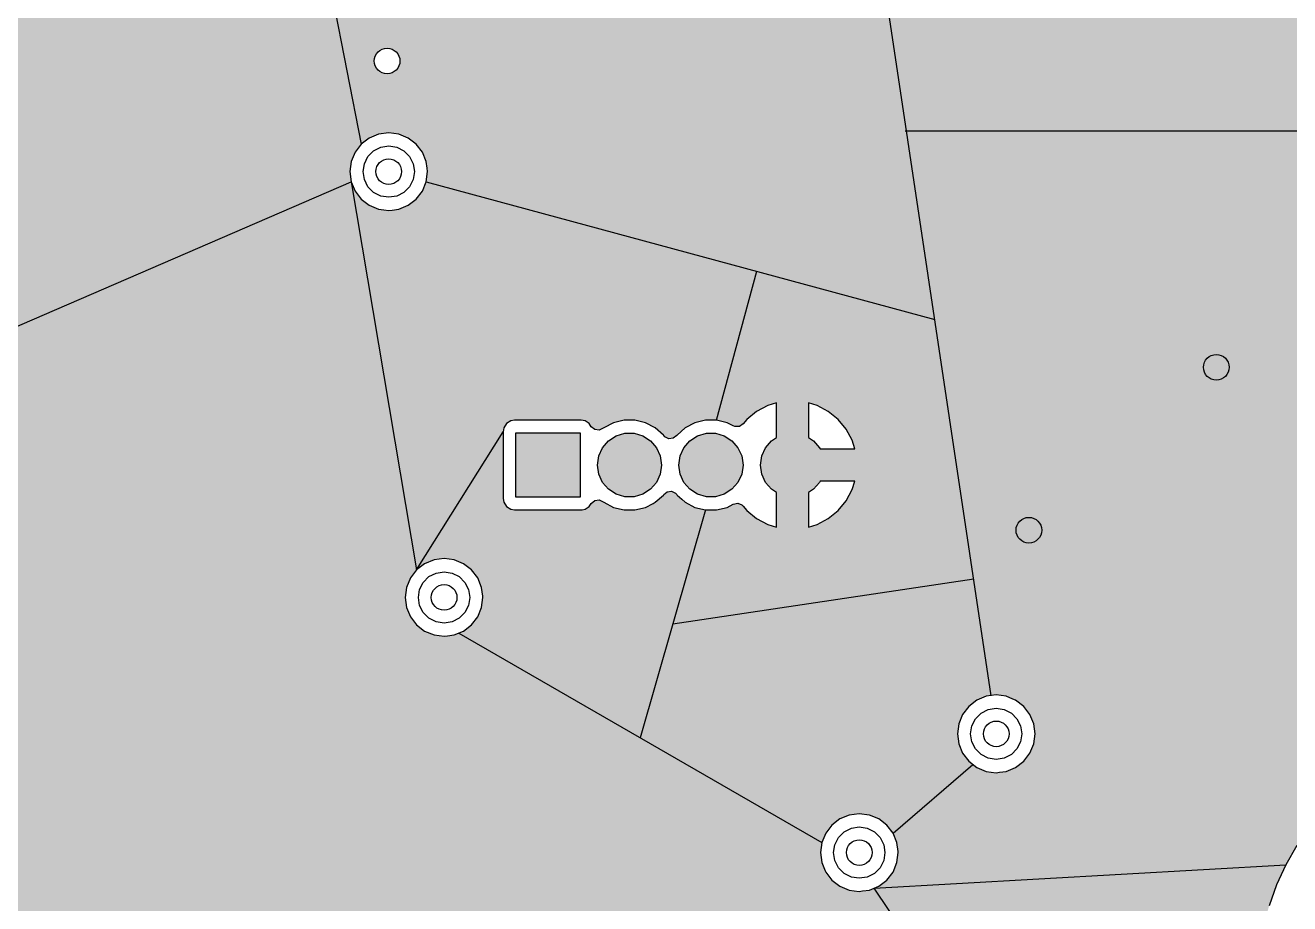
# Model space of a CAD drawing. Header units: millimetres. Extents: x -3894 to -3474, y -291 to 6.
# Drawn here: x -3549.29 to -3529.58, y -113.19 to -99.5 of the extents above; entities that cross this region are included whole.
import ezdxf

# ---------------------------------------------------------------- set-up
doc = ezdxf.new("R2010")
doc.units = ezdxf.units.MM
doc.layers.add('BLACK', color=7, linetype='Continuous')

msp = doc.modelspace()

# ---------------------------------------------------------------- hatches: boundary and pattern name
h = msp.add_hatch(color=256)
h.dxf.hatch_style = 1
h.paths.add_polyline_path([(-3527.006, -93.348), (-3526.947, -93.323), (-3530.779, -90.606), (-3530.789, -90.684), (-3530.849, -90.83), (-3530.946, -90.956), (-3531.071, -91.052), (-3531.217, -91.112), (-3531.287, -91.122), (-3531.374, -91.133), (-3531.461, -91.122), (-3531.531, -91.112), (-3531.604, -91.082), (-3535.62, -97.256), (-3535.572, -97.319), (-3535.511, -97.465), (-3535.491, -97.622), (-3535.511, -97.779), (-3535.572, -97.925), (-3535.668, -98.05), (-3535.794, -98.146), (-3535.94, -98.207), (-3535.992, -98.214), (-3535.553, -101.144), (-3525.825, -101.144), (-3525.825, -100.624), (-3525.813, -100.566), (-3525.813, -100.566), (-3525.769, -100.499), (-3525.703, -100.455), (-3525.644, -100.443), (-3525.644, -100.443), (-3524.605, -100.443), (-3524.605, -100.443), (-3524.546, -100.455), (-3524.546, -100.455), (-3524.48, -100.499), (-3524.436, -100.566), (-3524.436, -100.566), (-3524.424, -100.624), (-3524.424, -100.624), (-3524.424, -101.144), (-3520.838, -101.559), (-3520.584, -101.074), (-3520.582, -101.071), (-3520.106, -100.085), (-3520.105, -100.081), (-3519.662, -99.08), (-3519.66, -99.076), (-3519.251, -98.06), (-3519.25, -98.057), (-3518.875, -97.028), (-3518.874, -97.024), (-3518.533, -95.984), (-3518.532, -95.98), (-3518.226, -94.929), (-3518.225, -94.925), (-3517.954, -93.864), (-3517.953, -93.86), (-3517.718, -92.791), (-3517.718, -92.787), (-3517.518, -91.71), (-3517.517, -91.706), (-3517.354, -90.624), (-3517.353, -90.62), (-3517.226, -89.532), (-3517.226, -89.528), (-3517.135, -88.437), (-3517.134, -88.433), (-3517.107, -87.887), (-3519.667, -88.253), (-3519.687, -88.32), (-3519.78, -88.494), (-3519.905, -88.646), (-3519.973, -88.703), (-3520.001, -88.735), (-3520.019, -88.803), (-3519.997, -88.869), (-3519.991, -88.878), (-3519.93, -89.037), (-3519.91, -89.206), (-3519.93, -89.375), (-3519.991, -89.534), (-3520.087, -89.674), (-3520.171, -89.748), (-3520.207, -89.805), (-3520.208, -89.875), (-3520.171, -89.934), (-3520.087, -90.008), (-3519.991, -90.148), (-3519.93, -90.307), (-3519.91, -90.476), (-3519.93, -90.645), (-3519.991, -90.804), (-3520.087, -90.944), (-3520.171, -91.018), (-3520.207, -91.075), (-3520.208, -91.145), (-3520.171, -91.204), (-3520.087, -91.278), (-3519.991, -91.418), (-3519.93, -91.577), (-3519.91, -91.746), (-3519.93, -91.915), (-3519.991, -92.074), (-3520.087, -92.214), (-3520.171, -92.288), (-3520.207, -92.345), (-3520.208, -92.415), (-3520.171, -92.474), (-3520.087, -92.548), (-3519.991, -92.688), (-3519.964, -92.758), (-3519.94, -92.822), (-3519.93, -92.847), (-3519.91, -93.016), (-3519.93, -93.185), (-3519.991, -93.344), (-3520.087, -93.484), (-3520.215, -93.597), (-3520.365, -93.676), (-3520.53, -93.716), (-3520.7, -93.716), (-3520.866, -93.676), (-3521.016, -93.597), (-3521.052, -93.565), (-3521.144, -93.484), (-3521.178, -93.434), (-3521.24, -93.344), (-3521.301, -93.185), (-3521.321, -93.016), (-3521.311, -92.932), (-3525.666, -92.993), (-3525.676, -93.072), (-3525.737, -93.218), (-3525.833, -93.343), (-3525.959, -93.439), (-3526.078, -93.489), (-3526.121, -93.519), (-3526.153, -93.581), (-3526.145, -93.651), (-3526.118, -93.715), (-3526.118, -93.715), (-3526.098, -93.872), (-3526.105, -93.924), (-3526.118, -94.029), (-3526.179, -94.175), (-3526.275, -94.3), (-3526.401, -94.397), (-3526.547, -94.457), (-3526.651, -94.471), (-3526.703, -94.478), (-3526.782, -94.468), (-3526.86, -94.457), (-3527.006, -94.397), (-3527.132, -94.3), (-3527.228, -94.175), (-3527.289, -94.029), (-3527.289, -94.029), (-3527.309, -93.872), (-3527.289, -93.715), (-3527.289, -93.715), (-3527.228, -93.569), (-3527.132, -93.444)])
h = msp.add_hatch(color=256)
h.dxf.hatch_style = 1
h.paths.add_polyline_path([(-3536.399, -98.146), (-3536.525, -98.05), (-3536.621, -97.925), (-3536.681, -97.779), (-3536.681, -97.779), (-3536.702, -97.622), (-3536.681, -97.465), (-3536.681, -97.465), (-3536.621, -97.319), (-3538.047, -96.492), (-3538.173, -96.588), (-3538.319, -96.649), (-3538.423, -96.663), (-3538.475, -96.67), (-3538.554, -96.659), (-3538.632, -96.649), (-3538.778, -96.588), (-3538.904, -96.492), (-3539, -96.367), (-3539.06, -96.221), (-3539.06, -96.221), (-3539.071, -96.142), (-3544.24, -96.348), (-3544.301, -96.494), (-3544.397, -96.619), (-3544.523, -96.715), (-3544.669, -96.776), (-3544.773, -96.79), (-3544.825, -96.797), (-3544.904, -96.786), (-3544.943, -96.781), (-3544.052, -101.349), (-3543.927, -101.253), (-3543.781, -101.192), (-3543.781, -101.192), (-3543.624, -101.172), (-3543.467, -101.192), (-3543.467, -101.192), (-3543.321, -101.253), (-3543.196, -101.349), (-3543.099, -101.475), (-3543.039, -101.621), (-3543.039, -101.621), (-3543.026, -101.722), (-3543.018, -101.777), (-3543.039, -101.934), (-3535.114, -104.08), (-3535.992, -98.214), (-3536.044, -98.221), (-3536.096, -98.228), (-3536.175, -98.217), (-3536.253, -98.207)])
h.paths.add_polyline_path([(-3541.134, -98.415, -1), (-3541.534, -98.415, -1)], flags=16)
h.paths.add_polyline_path([(-3543.449, -100.052, -1), (-3543.849, -100.052, -1)], flags=16)
h.paths.add_polyline_path([(-3544.943, -96.781), (-3544.982, -96.776), (-3545.128, -96.715), (-3545.254, -96.619), (-3545.35, -96.494), (-3545.41, -96.348), (-3545.41, -96.348), (-3545.421, -96.269), (-3557.702, -93.808), (-3557.763, -93.954), (-3557.859, -94.079), (-3557.985, -94.175), (-3558.131, -94.236), (-3558.235, -94.25), (-3558.287, -94.257), (-3558.366, -94.246), (-3558.444, -94.236), (-3558.59, -94.175), (-3558.716, -94.079), (-3558.812, -93.954), (-3558.839, -93.888), (-3558.856, -93.848), (-3561.19, -94.13), (-3555.672, -106.891), (-3544.209, -101.934), (-3544.23, -101.777), (-3544.209, -101.621), (-3544.209, -101.621), (-3544.148, -101.475), (-3544.052, -101.349)])
h = msp.add_hatch(color=256)
h.dxf.hatch_style = 1
h.paths.add_polyline_path([(-3524.115, -106.63), (-3524.112, -106.626), (-3523.45, -105.754), (-3523.448, -105.751), (-3522.815, -104.858), (-3522.813, -104.854), (-3522.211, -103.94), (-3522.208, -103.937), (-3521.637, -103.003), (-3521.635, -103), (-3521.094, -102.047), (-3521.092, -102.044), (-3520.838, -101.559), (-3524.424, -101.144), (-3524.424, -101.664), (-3524.424, -101.664), (-3524.436, -101.722), (-3524.472, -101.777), (-3524.48, -101.788), (-3524.529, -101.821), (-3524.567, -101.861), (-3524.584, -101.929), (-3524.562, -101.995), (-3524.5, -102.086), (-3524.439, -102.245), (-3524.419, -102.414), (-3524.439, -102.583), (-3524.5, -102.742), (-3524.596, -102.882), (-3524.724, -102.995), (-3524.776, -103.022), (-3524.874, -103.074), (-3525.039, -103.114), (-3525.209, -103.114), (-3525.375, -103.074), (-3525.378, -103.072), (-3525.525, -102.995), (-3525.547, -102.976), (-3525.653, -102.882), (-3525.687, -102.832), (-3525.749, -102.742), (-3525.81, -102.583), (-3525.83, -102.414), (-3525.81, -102.245), (-3525.749, -102.086), (-3525.749, -102.086), (-3525.686, -101.995), (-3525.666, -101.944), (-3525.675, -101.875), (-3525.72, -101.821), (-3525.769, -101.788), (-3525.813, -101.722), (-3525.813, -101.722), (-3525.825, -101.664), (-3525.825, -101.144), (-3535.553, -101.144), (-3534.236, -109.947), (-3534.157, -109.936), (-3534.001, -109.957), (-3534.001, -109.957), (-3533.897, -110), (-3533.855, -110.017), (-3533.729, -110.114), (-3533.633, -110.239), (-3533.572, -110.385), (-3533.552, -110.542), (-3533.572, -110.699), (-3533.633, -110.845), (-3533.729, -110.97), (-3533.855, -111.066), (-3534.001, -111.127), (-3534.105, -111.141), (-3534.157, -111.148), (-3534.236, -111.137), (-3534.314, -111.127), (-3534.46, -111.066), (-3534.523, -111.018), (-3535.766, -112.091), (-3535.706, -112.237), (-3535.688, -112.374), (-3535.685, -112.393), (-3535.706, -112.55), (-3535.766, -112.696), (-3535.863, -112.822), (-3535.988, -112.918), (-3536.061, -112.948), (-3529.643, -112.584), (-3529.643, -112.584), (-3529.471, -112.283), (-3529.471, -112.283), (-3529.273, -111.998), (-3529.052, -111.731), (-3528.808, -111.485), (-3528.808, -111.485), (-3528.732, -111.42), (-3528.732, -111.42), (-3528.709, -111.4), (-3528.709, -111.4), (-3528.677, -111.373), (-3528.675, -111.371), (-3527.853, -110.648), (-3527.85, -110.645), (-3527.053, -109.895), (-3527.05, -109.892), (-3526.278, -109.116), (-3526.275, -109.113), (-3525.529, -108.311), (-3525.527, -108.308), (-3524.808, -107.482), (-3524.805, -107.479)])
h = msp.add_hatch(color=256)
h.dxf.hatch_style = 1
h.paths.add_polyline_path([(-3544.209, -101.934), (-3557.185, -107.545), (-3545.333, -121.894), (-3533.726, -116.414), (-3536.061, -112.948), (-3536.134, -112.978), (-3536.239, -112.992), (-3536.291, -112.999), (-3536.369, -112.989), (-3536.448, -112.978), (-3536.594, -112.918), (-3536.719, -112.822), (-3536.815, -112.696), (-3536.824, -112.677), (-3536.876, -112.55), (-3536.876, -112.55), (-3536.897, -112.393), (-3536.876, -112.237), (-3542.532, -108.97), (-3542.605, -109), (-3542.709, -109.014), (-3542.761, -109.021), (-3542.84, -109.01), (-3542.918, -109), (-3543.064, -108.939), (-3543.19, -108.843), (-3543.286, -108.718), (-3543.346, -108.572), (-3543.346, -108.572), (-3543.367, -108.415), (-3543.346, -108.258), (-3543.346, -108.258), (-3543.286, -108.112), (-3543.19, -107.987)])
h.paths.add_polyline_path([(-3542.974, -118.924, -1), (-3543.374, -118.924, -1)], flags=16)
h.paths.add_polyline_path([(-3535.1, -115.368, -1), (-3535.5, -115.368, -1)], flags=16)
h = msp.add_hatch(color=256)
h.dxf.hatch_style = 1
h.paths.add_polyline_path([(-3537.889, -103.329), (-3543.039, -101.934), (-3543.099, -102.08), (-3543.196, -102.206), (-3543.321, -102.302), (-3543.467, -102.362), (-3543.572, -102.376), (-3543.624, -102.383), (-3543.702, -102.373), (-3543.781, -102.362), (-3543.927, -102.302), (-3544.052, -102.206), (-3544.148, -102.08), (-3544.209, -101.934), (-3543.19, -107.987), (-3541.843, -105.831), (-3541.831, -105.773), (-3541.787, -105.706), (-3541.721, -105.662), (-3541.662, -105.65), (-3541.662, -105.65), (-3540.623, -105.65), (-3540.623, -105.65), (-3540.564, -105.662), (-3540.564, -105.662), (-3540.498, -105.706), (-3540.467, -105.753), (-3540.414, -105.798), (-3540.344, -105.807), (-3540.281, -105.777), (-3540.273, -105.77), (-3540.273, -105.77), (-3540.123, -105.691), (-3539.957, -105.65), (-3539.787, -105.65), (-3539.622, -105.691), (-3539.472, -105.77), (-3539.344, -105.883), (-3539.339, -105.89), (-3539.322, -105.91), (-3539.259, -105.942), (-3539.19, -105.934), (-3539.135, -105.89), (-3539.131, -105.883), (-3539.003, -105.77), (-3538.853, -105.691), (-3538.687, -105.65), (-3538.517, -105.65)])
h = msp.add_hatch(color=256)
h.dxf.hatch_style = 1
h.paths.add_polyline_path([(-3535.114, -104.08), (-3537.889, -103.329), (-3538.517, -105.65), (-3538.352, -105.691), (-3538.255, -105.742), (-3538.229, -105.752), (-3538.159, -105.751), (-3538.101, -105.711), (-3538.043, -105.64), (-3537.891, -105.515), (-3537.717, -105.423), (-3537.582, -105.382), (-3537.582, -105.923), (-3537.66, -105.973), (-3537.753, -106.081), (-3537.812, -106.21), (-3537.832, -106.351), (-3537.812, -106.492), (-3537.753, -106.621), (-3537.66, -106.729), (-3537.582, -106.779), (-3537.582, -107.32), (-3537.717, -107.279), (-3537.891, -107.186), (-3538.043, -107.061), (-3538.101, -106.991), (-3538.121, -106.971), (-3538.186, -106.946), (-3538.255, -106.959), (-3538.352, -107.011), (-3538.517, -107.051), (-3538.687, -107.051), (-3539.196, -108.827), (-3534.508, -108.126)])
h.paths.add_polyline_path([(-3536.912, -106.621), (-3536.903, -106.601), (-3536.363, -106.601), (-3536.404, -106.735), (-3536.497, -106.909), (-3536.622, -107.061), (-3536.774, -107.186), (-3536.948, -107.279), (-3537.082, -107.32), (-3537.082, -106.779), (-3537.005, -106.729)], flags=16)
h.paths.add_polyline_path([(-3536.903, -106.101), (-3536.912, -106.081), (-3537.005, -105.973), (-3537.082, -105.923), (-3537.082, -105.382), (-3536.948, -105.423), (-3536.774, -105.515), (-3536.622, -105.64), (-3536.497, -105.793), (-3536.404, -105.966), (-3536.363, -106.101)], flags=16)
h = msp.add_hatch(color=256)
h.dxf.hatch_style = 1
h.paths.add_polyline_path([(-3534.314, -109.957), (-3534.314, -109.957), (-3534.236, -109.947), (-3534.508, -108.126), (-3539.196, -108.827), (-3539.704, -110.603), (-3536.876, -112.237), (-3536.876, -112.237), (-3536.876, -112.237), (-3536.815, -112.091), (-3536.719, -111.965), (-3536.594, -111.869), (-3536.448, -111.808), (-3536.448, -111.808), (-3536.291, -111.788), (-3536.134, -111.808), (-3536.134, -111.808), (-3535.988, -111.869), (-3535.863, -111.965), (-3535.766, -112.091), (-3534.523, -111.018), (-3534.586, -110.97), (-3534.682, -110.845), (-3534.742, -110.699), (-3534.742, -110.699), (-3534.763, -110.542), (-3534.742, -110.385), (-3534.742, -110.385), (-3534.682, -110.239), (-3534.586, -110.114), (-3534.46, -110.017)])
h.paths.add_polyline_path([(-3538.687, -107.051), (-3538.853, -107.011), (-3539.003, -106.932), (-3539.055, -106.885), (-3539.131, -106.819), (-3539.135, -106.812), (-3539.153, -106.791), (-3539.216, -106.76), (-3539.285, -106.768), (-3539.339, -106.812), (-3539.344, -106.819), (-3539.472, -106.932), (-3539.504, -106.949), (-3539.622, -107.011), (-3539.787, -107.051), (-3539.957, -107.051), (-3540.123, -107.011), (-3540.273, -106.932), (-3540.281, -106.925), (-3540.344, -106.895), (-3540.413, -106.904), (-3540.467, -106.949), (-3540.498, -106.995), (-3540.564, -107.04), (-3540.608, -107.048), (-3540.623, -107.051), (-3541.662, -107.051), (-3541.662, -107.051), (-3541.662, -107.051), (-3541.721, -107.04), (-3541.721, -107.04), (-3541.787, -106.995), (-3541.831, -106.929), (-3541.843, -106.871), (-3541.843, -105.831), (-3543.19, -107.987), (-3543.064, -107.89), (-3542.918, -107.83), (-3542.918, -107.83), (-3542.761, -107.809), (-3542.605, -107.83), (-3542.605, -107.83), (-3542.459, -107.89), (-3542.333, -107.987), (-3542.237, -108.112), (-3542.176, -108.258), (-3542.158, -108.396), (-3542.156, -108.415), (-3542.176, -108.572), (-3542.237, -108.718), (-3542.333, -108.843), (-3542.459, -108.939), (-3542.532, -108.97), (-3539.704, -110.603)])
h = msp.add_hatch(color=256)
h.dxf.hatch_style = 1
h.paths.add_polyline_path([(-3540.642, -105.851), (-3541.642, -105.851), (-3541.642, -106.851), (-3540.642, -106.851)])
h.paths.add_polyline_path([(-3539.372, -106.351), (-3539.393, -106.21), (-3539.452, -106.081), (-3539.545, -105.973), (-3539.665, -105.896), (-3539.801, -105.856), (-3539.944, -105.856), (-3540.08, -105.896), (-3540.2, -105.973), (-3540.293, -106.081), (-3540.352, -106.21), (-3540.372, -106.351), (-3540.352, -106.492), (-3540.293, -106.621), (-3540.2, -106.729), (-3540.08, -106.806), (-3539.944, -106.846), (-3539.801, -106.846), (-3539.665, -106.806), (-3539.545, -106.729), (-3539.452, -106.621), (-3539.393, -106.492)])
h.paths.add_polyline_path([(-3538.123, -106.21), (-3538.182, -106.081), (-3538.275, -105.973), (-3538.395, -105.896), (-3538.531, -105.856), (-3538.674, -105.856), (-3538.81, -105.896), (-3538.93, -105.973), (-3539.023, -106.081), (-3539.082, -106.21), (-3539.102, -106.351), (-3539.082, -106.492), (-3539.023, -106.621), (-3538.93, -106.729), (-3538.81, -106.806), (-3538.674, -106.846), (-3538.531, -106.846), (-3538.395, -106.806), (-3538.275, -106.729), (-3538.182, -106.621), (-3538.123, -106.492), (-3538.102, -106.351)])
h = msp.add_hatch(color=256)
h.dxf.hatch_style = 1
h.paths.add_polyline_path([(-3530.085, -114.419), (-3530.085, -114.346), (-3530.085, -114.246), (-3530.055, -113.901), (-3529.995, -113.559), (-3529.995, -113.559), (-3529.906, -113.224), (-3529.788, -112.898), (-3529.643, -112.584), (-3536.061, -112.948), (-3533.726, -116.414), (-3533.747, -116.257), (-3533.726, -116.1), (-3533.726, -116.1), (-3533.666, -115.954), (-3533.57, -115.829), (-3533.501, -115.776), (-3533.495, -115.771), (-3533.457, -115.711), (-3533.458, -115.642), (-3533.497, -115.583), (-3533.561, -115.555), (-3533.673, -115.54), (-3533.82, -115.48), (-3533.945, -115.383), (-3534.041, -115.258), (-3534.102, -115.112), (-3534.102, -115.112), (-3534.122, -114.955), (-3534.102, -114.798), (-3534.102, -114.798), (-3534.041, -114.652), (-3533.945, -114.527), (-3533.82, -114.43), (-3533.673, -114.37), (-3533.673, -114.37), (-3533.517, -114.349), (-3533.36, -114.37), (-3533.36, -114.37), (-3533.24, -114.419), (-3533.214, -114.43), (-3533.088, -114.527), (-3532.992, -114.652), (-3532.932, -114.798), (-3532.911, -114.955), (-3532.932, -115.112), (-3532.992, -115.258), (-3533.088, -115.383), (-3533.157, -115.436), (-3533.164, -115.441), (-3533.201, -115.501), (-3533.2, -115.57), (-3533.161, -115.629), (-3533.097, -115.657), (-3533.002, -115.67), (-3532.985, -115.672), (-3532.839, -115.732), (-3532.713, -115.829), (-3532.617, -115.954), (-3532.556, -116.1), (-3532.536, -116.257), (-3532.556, -116.414), (-3532.617, -116.56), (-3532.713, -116.685), (-3532.839, -116.781), (-3532.985, -116.842), (-3533.089, -116.856), (-3533.141, -116.863), (-3533.22, -116.852), (-3533.298, -116.842), (-3533.444, -116.781), (-3533.57, -116.685), (-3533.666, -116.56), (-3533.726, -116.414), (-3533.726, -116.414), (-3539.484, -119.132), (-3538.221, -121.805), (-3538.015, -121.826), (-3538.015, -121.826), (-3538.015, -121.826), (-3537.817, -121.886), (-3537.635, -121.983), (-3537.635, -121.983), (-3537.635, -121.983), (-3537.475, -122.115), (-3537.422, -122.179), (-3537.344, -122.274), (-3537.246, -122.457), (-3537.186, -122.655), (-3537.166, -122.861), (-3536.737, -122.861), (-3536.717, -122.655), (-3536.657, -122.457), (-3536.559, -122.274), (-3536.428, -122.115), (-3536.268, -121.983), (-3536.268, -121.983), (-3536.196, -121.945), (-3536.085, -121.886), (-3535.887, -121.826), (-3535.681, -121.805), (-3535.475, -121.826), (-3535.475, -121.826), (-3535.475, -121.826), (-3535.277, -121.886), (-3535.095, -121.983), (-3535.095, -121.983), (-3535.095, -121.983), (-3534.935, -122.115), (-3534.882, -122.179), (-3534.804, -122.274), (-3534.706, -122.457), (-3534.646, -122.655), (-3534.636, -122.758), (-3534.191, -122.802), (-3534.177, -122.655), (-3534.117, -122.457), (-3534.019, -122.274), (-3533.888, -122.115), (-3533.728, -121.983), (-3533.728, -121.983), (-3533.656, -121.945), (-3533.545, -121.886), (-3533.347, -121.826), (-3533.141, -121.805), (-3532.935, -121.826), (-3532.935, -121.826), (-3532.935, -121.826), (-3532.737, -121.886), (-3532.646, -121.934), (-3530.085, -118.929), (-3530.085, -114.494), (-3530.085, -114.494)])

# ---------------------------------------------------------------- linework, layer by layer
for p, q in [((-3544.943, -96.781), (-3544.052, -101.349)), ((-3534.236, -109.947), (-3535.992, -98.214)), ((-3525.825, -101.144), (-3535.578, -101.144)), ((-3570.16, -113.157), (-3544.209, -101.934)), ((-3544.209, -101.934), (-3543.19, -107.987)), ((-3543.039, -101.934), (-3535.114, -104.08)), ((-3538.517, -105.65), (-3537.889, -103.329)), ((-3543.19, -107.987), (-3541.843, -105.831)), ((-3538.687, -107.051), (-3539.704, -110.603)), ((-3539.196, -108.827), (-3534.508, -108.126)), ((-3542.532, -108.97), (-3536.876, -112.237)), ((-3535.766, -112.091), (-3534.523, -111.018)), ((-3536.061, -112.948), (-3529.643, -112.584)), ((-3533.726, -116.414), (-3536.061, -112.948))]:
    msp.add_line(p, q)
at = {"layer": 'BLACK', "linetype": 'Continuous'}
for p, q in [((-3543.927, -101.253), (-3544.052, -101.349)), ((-3543.781, -101.192), (-3543.927, -101.253)), ((-3543.624, -101.172), (-3543.781, -101.192)), ((-3543.781, -101.192), (-3543.781, -101.192)), ((-3543.467, -101.192), (-3543.624, -101.172)), ((-3543.624, -101.172), (-3543.624, -101.172)), ((-3543.321, -101.253), (-3543.467, -101.192)), ((-3543.467, -101.192), (-3543.467, -101.192)), ((-3543.196, -101.349), (-3543.321, -101.253)), ((-3544.052, -101.349), (-3544.148, -101.475)), ((-3543.948, -101.542), (-3543.859, -101.454)), ((-3543.859, -101.454), (-3543.748, -101.397)), ((-3543.748, -101.397), (-3543.624, -101.377)), ((-3543.624, -101.377), (-3543.5, -101.397)), ((-3543.5, -101.397), (-3543.389, -101.454)), ((-3543.389, -101.454), (-3543.3, -101.542)), ((-3543.099, -101.475), (-3543.196, -101.349)), ((-3544.209, -101.621), (-3544.23, -101.777)), ((-3544.148, -101.475), (-3544.209, -101.621)), ((-3544.209, -101.621), (-3544.209, -101.621)), ((-3544.024, -101.777), (-3544.004, -101.654)), ((-3544.004, -101.654), (-3543.948, -101.542)), ((-3543.3, -101.542), (-3543.243, -101.654)), ((-3543.243, -101.654), (-3543.224, -101.777)), ((-3543.039, -101.621), (-3543.099, -101.475)), ((-3543.026, -101.722), (-3543.039, -101.621)), ((-3543.039, -101.621), (-3543.039, -101.621)), ((-3544.23, -101.777), (-3544.23, -101.777)), ((-3544.23, -101.777), (-3544.209, -101.934)), ((-3544.004, -101.901), (-3544.024, -101.777)), ((-3543.224, -101.777), (-3543.243, -101.901)), ((-3543.039, -101.934), (-3543.018, -101.777)), ((-3543.018, -101.777), (-3543.026, -101.722)), ((-3544.209, -101.934), (-3544.209, -101.934)), ((-3544.209, -101.934), (-3544.148, -102.08)), ((-3543.948, -102.013), (-3544.004, -101.901)), ((-3543.859, -102.101), (-3543.948, -102.013)), ((-3543.3, -102.013), (-3543.389, -102.101)), ((-3543.243, -101.901), (-3543.3, -102.013)), ((-3543.099, -102.08), (-3543.039, -101.934)), ((-3544.148, -102.08), (-3544.052, -102.206)), ((-3544.052, -102.206), (-3543.927, -102.302)), ((-3543.748, -102.158), (-3543.859, -102.101)), ((-3543.624, -102.177), (-3543.748, -102.158)), ((-3543.5, -102.158), (-3543.624, -102.177)), ((-3543.389, -102.101), (-3543.5, -102.158)), ((-3543.321, -102.302), (-3543.196, -102.206)), ((-3543.196, -102.206), (-3543.099, -102.08)), ((-3543.927, -102.302), (-3543.781, -102.362)), ((-3543.781, -102.362), (-3543.702, -102.373)), ((-3543.702, -102.373), (-3543.624, -102.383)), ((-3543.624, -102.383), (-3543.572, -102.376)), ((-3543.624, -102.383), (-3543.624, -102.383)), ((-3543.624, -102.383), (-3543.624, -102.383)), ((-3543.572, -102.376), (-3543.467, -102.362)), ((-3543.467, -102.362), (-3543.321, -102.302)), ((-3537.582, -105.382), (-3537.717, -105.423)), ((-3537.582, -105.923), (-3537.582, -105.382)), ((-3537.582, -105.382), (-3537.582, -105.382)), ((-3536.948, -105.423), (-3537.082, -105.382)), ((-3537.082, -105.382), (-3537.082, -105.923)), ((-3537.891, -105.515), (-3538.043, -105.64)), ((-3537.717, -105.423), (-3537.891, -105.515)), ((-3537.891, -105.515), (-3537.891, -105.515)), ((-3536.774, -105.515), (-3536.948, -105.423)), ((-3536.622, -105.64), (-3536.774, -105.515)), ((-3536.774, -105.515), (-3536.774, -105.515)), ((-3541.831, -105.773), (-3541.843, -105.831)), ((-3541.787, -105.706), (-3541.831, -105.773)), ((-3541.831, -105.773), (-3541.831, -105.773)), ((-3541.721, -105.662), (-3541.787, -105.706)), ((-3541.662, -105.65), (-3541.721, -105.662)), ((-3541.721, -105.662), (-3541.721, -105.662)), ((-3540.623, -105.65), (-3541.662, -105.65)), ((-3541.662, -105.65), (-3541.662, -105.65)), ((-3540.564, -105.662), (-3540.623, -105.65)), ((-3540.623, -105.65), (-3540.623, -105.65)), ((-3540.498, -105.706), (-3540.564, -105.662)), ((-3540.564, -105.662), (-3540.564, -105.662)), ((-3540.467, -105.753), (-3540.498, -105.706)), ((-3540.414, -105.798), (-3540.467, -105.753)), ((-3540.344, -105.807), (-3540.414, -105.798)), ((-3540.281, -105.777), (-3540.344, -105.807)), ((-3540.273, -105.77), (-3540.281, -105.777)), ((-3540.123, -105.691), (-3540.273, -105.77)), ((-3540.273, -105.77), (-3540.273, -105.77)), ((-3539.957, -105.65), (-3540.123, -105.691)), ((-3539.787, -105.65), (-3539.957, -105.65)), ((-3539.622, -105.691), (-3539.787, -105.65)), ((-3539.472, -105.77), (-3539.622, -105.691)), ((-3539.344, -105.883), (-3539.472, -105.77)), ((-3539.003, -105.77), (-3539.131, -105.883)), ((-3538.853, -105.691), (-3539.003, -105.77)), ((-3538.687, -105.65), (-3538.853, -105.691)), ((-3538.517, -105.65), (-3538.687, -105.65)), ((-3538.352, -105.691), (-3538.517, -105.65)), ((-3538.255, -105.742), (-3538.352, -105.691)), ((-3538.229, -105.752), (-3538.255, -105.742)), ((-3538.159, -105.751), (-3538.229, -105.752)), ((-3538.101, -105.711), (-3538.159, -105.751)), ((-3538.043, -105.64), (-3538.101, -105.711)), ((-3536.497, -105.793), (-3536.622, -105.64)), ((-3536.404, -105.966), (-3536.497, -105.793)), ((-3536.497, -105.793), (-3536.497, -105.793)), ((-3541.843, -105.831), (-3541.843, -106.871)), ((-3541.642, -106.851), (-3541.642, -105.851)), ((-3541.642, -105.851), (-3540.642, -105.851)), ((-3540.642, -105.851), (-3540.642, -106.851)), ((-3540.293, -106.081), (-3540.2, -105.973)), ((-3540.2, -105.973), (-3540.08, -105.896)), ((-3540.08, -105.896), (-3539.944, -105.856)), ((-3539.944, -105.856), (-3539.801, -105.856)), ((-3539.801, -105.856), (-3539.665, -105.896)), ((-3539.665, -105.896), (-3539.545, -105.973)), ((-3539.545, -105.973), (-3539.452, -106.081)), ((-3539.339, -105.89), (-3539.344, -105.883)), ((-3539.322, -105.91), (-3539.339, -105.89)), ((-3539.259, -105.942), (-3539.322, -105.91)), ((-3539.19, -105.934), (-3539.259, -105.942)), ((-3539.135, -105.89), (-3539.19, -105.934)), ((-3539.131, -105.883), (-3539.135, -105.89)), ((-3539.023, -106.081), (-3538.93, -105.973)), ((-3538.93, -105.973), (-3538.81, -105.896)), ((-3538.81, -105.896), (-3538.674, -105.856)), ((-3538.674, -105.856), (-3538.531, -105.856)), ((-3538.531, -105.856), (-3538.395, -105.896)), ((-3538.395, -105.896), (-3538.275, -105.973)), ((-3538.275, -105.973), (-3538.182, -106.081)), ((-3537.753, -106.081), (-3537.66, -105.973)), ((-3537.66, -105.973), (-3537.582, -105.923)), ((-3537.082, -105.923), (-3537.005, -105.973)), ((-3537.005, -105.973), (-3536.912, -106.081)), ((-3536.363, -106.101), (-3536.404, -105.966)), ((-3540.352, -106.21), (-3540.293, -106.081)), ((-3539.452, -106.081), (-3539.393, -106.21)), ((-3539.082, -106.21), (-3539.023, -106.081)), ((-3538.182, -106.081), (-3538.123, -106.21)), ((-3537.812, -106.21), (-3537.753, -106.081)), ((-3536.912, -106.081), (-3536.903, -106.101)), ((-3536.903, -106.101), (-3536.363, -106.101)), ((-3536.363, -106.101), (-3536.363, -106.101)), ((-3540.372, -106.351), (-3540.352, -106.21)), ((-3540.352, -106.492), (-3540.372, -106.351)), ((-3539.393, -106.21), (-3539.372, -106.351)), ((-3539.372, -106.351), (-3539.393, -106.492)), ((-3539.102, -106.351), (-3539.082, -106.21)), ((-3539.082, -106.492), (-3539.102, -106.351)), ((-3538.123, -106.21), (-3538.102, -106.351)), ((-3538.102, -106.351), (-3538.123, -106.492)), ((-3537.832, -106.351), (-3537.812, -106.21)), ((-3537.812, -106.492), (-3537.832, -106.351)), ((-3540.293, -106.621), (-3540.352, -106.492)), ((-3539.393, -106.492), (-3539.452, -106.621)), ((-3539.023, -106.621), (-3539.082, -106.492)), ((-3538.123, -106.492), (-3538.182, -106.621)), ((-3537.753, -106.621), (-3537.812, -106.492)), ((-3540.2, -106.729), (-3540.293, -106.621)), ((-3540.08, -106.806), (-3540.2, -106.729)), ((-3539.545, -106.729), (-3539.665, -106.806)), ((-3539.452, -106.621), (-3539.545, -106.729)), ((-3539.339, -106.812), (-3539.285, -106.768)), ((-3539.285, -106.768), (-3539.216, -106.76)), ((-3539.216, -106.76), (-3539.153, -106.791)), ((-3539.153, -106.791), (-3539.135, -106.812)), ((-3538.93, -106.729), (-3539.023, -106.621)), ((-3538.81, -106.806), (-3538.93, -106.729)), ((-3538.275, -106.729), (-3538.395, -106.806)), ((-3538.182, -106.621), (-3538.275, -106.729)), ((-3537.66, -106.729), (-3537.753, -106.621)), ((-3537.582, -106.779), (-3537.66, -106.729)), ((-3537.582, -107.32), (-3537.582, -106.779)), ((-3537.005, -106.729), (-3537.082, -106.779)), ((-3537.082, -106.779), (-3537.082, -107.32)), ((-3536.912, -106.621), (-3537.005, -106.729)), ((-3536.903, -106.601), (-3536.912, -106.621)), ((-3536.363, -106.601), (-3536.903, -106.601)), ((-3536.497, -106.909), (-3536.404, -106.735)), ((-3536.404, -106.735), (-3536.363, -106.601)), ((-3541.843, -106.871), (-3541.831, -106.929)), ((-3541.831, -106.929), (-3541.831, -106.929)), ((-3541.831, -106.929), (-3541.787, -106.995)), ((-3540.642, -106.851), (-3541.642, -106.851)), ((-3540.498, -106.995), (-3540.467, -106.949)), ((-3540.467, -106.949), (-3540.413, -106.904)), ((-3540.413, -106.904), (-3540.344, -106.895)), ((-3540.344, -106.895), (-3540.281, -106.925)), ((-3540.281, -106.925), (-3540.273, -106.932)), ((-3540.273, -106.932), (-3540.123, -107.011)), ((-3539.944, -106.846), (-3540.08, -106.806)), ((-3539.801, -106.846), (-3539.944, -106.846)), ((-3539.665, -106.806), (-3539.801, -106.846)), ((-3539.622, -107.011), (-3539.504, -106.949)), ((-3539.504, -106.949), (-3539.472, -106.932)), ((-3539.472, -106.932), (-3539.344, -106.819)), ((-3539.472, -106.932), (-3539.472, -106.932)), ((-3539.472, -106.932), (-3539.472, -106.932)), ((-3539.344, -106.819), (-3539.339, -106.812)), ((-3539.135, -106.812), (-3539.131, -106.819)), ((-3539.131, -106.819), (-3539.055, -106.885)), ((-3539.055, -106.885), (-3539.003, -106.932)), ((-3539.003, -106.932), (-3538.853, -107.011)), ((-3538.674, -106.846), (-3538.81, -106.806)), ((-3538.531, -106.846), (-3538.674, -106.846)), ((-3538.395, -106.806), (-3538.531, -106.846)), ((-3538.352, -107.011), (-3538.255, -106.959)), ((-3538.255, -106.959), (-3538.186, -106.946)), ((-3538.186, -106.946), (-3538.121, -106.971)), ((-3538.121, -106.971), (-3538.101, -106.991)), ((-3536.622, -107.061), (-3536.497, -106.909)), ((-3536.497, -106.909), (-3536.497, -106.909)), ((-3541.787, -106.995), (-3541.721, -107.04)), ((-3541.721, -107.04), (-3541.721, -107.04)), ((-3541.721, -107.04), (-3541.662, -107.051)), ((-3541.662, -107.051), (-3541.662, -107.051)), ((-3541.662, -107.051), (-3541.662, -107.051)), ((-3541.662, -107.051), (-3540.623, -107.051)), ((-3540.623, -107.051), (-3540.608, -107.048)), ((-3540.623, -107.051), (-3540.623, -107.051)), ((-3540.608, -107.048), (-3540.564, -107.04)), ((-3540.564, -107.04), (-3540.498, -106.995)), ((-3540.564, -107.04), (-3540.564, -107.04)), ((-3540.564, -107.04), (-3540.564, -107.04)), ((-3540.123, -107.011), (-3539.957, -107.051)), ((-3539.957, -107.051), (-3539.787, -107.051)), ((-3539.787, -107.051), (-3539.622, -107.011)), ((-3538.853, -107.011), (-3538.853, -107.011)), ((-3538.853, -107.011), (-3538.687, -107.051)), ((-3538.687, -107.051), (-3538.517, -107.051)), ((-3538.517, -107.051), (-3538.352, -107.011)), ((-3538.101, -106.991), (-3538.043, -107.061)), ((-3538.043, -107.061), (-3537.891, -107.186)), ((-3536.774, -107.186), (-3536.622, -107.061)), ((-3537.891, -107.186), (-3537.717, -107.279)), ((-3537.717, -107.279), (-3537.582, -107.32)), ((-3537.082, -107.32), (-3536.948, -107.279)), ((-3536.948, -107.279), (-3536.774, -107.186)), ((-3543.064, -107.89), (-3543.19, -107.987)), ((-3542.918, -107.83), (-3543.064, -107.89)), ((-3542.761, -107.809), (-3542.918, -107.83)), ((-3542.918, -107.83), (-3542.918, -107.83)), ((-3542.605, -107.83), (-3542.761, -107.809)), ((-3542.761, -107.809), (-3542.761, -107.809)), ((-3542.459, -107.89), (-3542.605, -107.83)), ((-3542.605, -107.83), (-3542.605, -107.83)), ((-3542.333, -107.987), (-3542.459, -107.89)), ((-3543.286, -108.112), (-3543.346, -108.258)), ((-3543.19, -107.987), (-3543.286, -108.112)), ((-3543.085, -108.18), (-3542.997, -108.091)), ((-3542.997, -108.091), (-3542.885, -108.035)), ((-3542.885, -108.035), (-3542.761, -108.015)), ((-3542.761, -108.015), (-3542.638, -108.035)), ((-3542.638, -108.035), (-3542.526, -108.091)), ((-3542.526, -108.091), (-3542.438, -108.18)), ((-3542.237, -108.112), (-3542.333, -107.987)), ((-3542.176, -108.258), (-3542.237, -108.112)), ((-3543.346, -108.258), (-3543.367, -108.415)), ((-3543.346, -108.258), (-3543.346, -108.258)), ((-3543.161, -108.415), (-3543.142, -108.291)), ((-3543.142, -108.291), (-3543.085, -108.18)), ((-3542.438, -108.18), (-3542.381, -108.291)), ((-3542.381, -108.291), (-3542.361, -108.415)), ((-3542.158, -108.396), (-3542.176, -108.258)), ((-3542.176, -108.258), (-3542.176, -108.258)), ((-3543.367, -108.415), (-3543.346, -108.572)), ((-3543.367, -108.415), (-3543.367, -108.415)), ((-3543.142, -108.539), (-3543.161, -108.415)), ((-3543.085, -108.65), (-3543.142, -108.539)), ((-3542.381, -108.539), (-3542.438, -108.65)), ((-3542.361, -108.415), (-3542.381, -108.539)), ((-3542.176, -108.572), (-3542.156, -108.415)), ((-3542.156, -108.415), (-3542.158, -108.396)), ((-3543.346, -108.572), (-3543.346, -108.572)), ((-3543.346, -108.572), (-3543.286, -108.718)), ((-3543.286, -108.718), (-3543.19, -108.843)), ((-3542.997, -108.739), (-3543.085, -108.65)), ((-3542.885, -108.795), (-3542.997, -108.739)), ((-3542.526, -108.739), (-3542.638, -108.795)), ((-3542.438, -108.65), (-3542.526, -108.739)), ((-3542.333, -108.843), (-3542.237, -108.718)), ((-3542.237, -108.718), (-3542.176, -108.572)), ((-3543.19, -108.843), (-3543.064, -108.939)), ((-3543.064, -108.939), (-3542.918, -109)), ((-3542.761, -108.815), (-3542.885, -108.795)), ((-3542.638, -108.795), (-3542.761, -108.815)), ((-3542.605, -109), (-3542.459, -108.939)), ((-3542.459, -108.939), (-3542.333, -108.843)), ((-3542.918, -109), (-3542.84, -109.01)), ((-3542.84, -109.01), (-3542.761, -109.021)), ((-3542.761, -109.021), (-3542.709, -109.014)), ((-3542.761, -109.021), (-3542.761, -109.021)), ((-3542.761, -109.021), (-3542.761, -109.021)), ((-3542.709, -109.014), (-3542.605, -109)), ((-3534.157, -109.936), (-3534.314, -109.957)), ((-3534.001, -109.957), (-3534.157, -109.936)), ((-3534.157, -109.936), (-3534.157, -109.936)), ((-3534.586, -110.114), (-3534.682, -110.239)), ((-3534.46, -110.017), (-3534.586, -110.114)), ((-3534.314, -109.957), (-3534.46, -110.017)), ((-3534.314, -109.957), (-3534.314, -109.957)), ((-3533.897, -110), (-3534.001, -109.957)), ((-3534.001, -109.957), (-3534.001, -109.957)), ((-3533.855, -110.017), (-3533.897, -110)), ((-3533.729, -110.114), (-3533.855, -110.017)), ((-3533.633, -110.239), (-3533.729, -110.114)), ((-3534.682, -110.239), (-3534.742, -110.385)), ((-3534.538, -110.418), (-3534.481, -110.307)), ((-3534.481, -110.307), (-3534.393, -110.218)), ((-3534.393, -110.218), (-3534.281, -110.162)), ((-3534.281, -110.162), (-3534.157, -110.142)), ((-3534.157, -110.142), (-3534.034, -110.162)), ((-3534.034, -110.162), (-3533.922, -110.218)), ((-3533.922, -110.218), (-3533.834, -110.307)), ((-3533.834, -110.307), (-3533.777, -110.418)), ((-3533.572, -110.385), (-3533.633, -110.239)), ((-3534.742, -110.385), (-3534.763, -110.542)), ((-3534.742, -110.385), (-3534.742, -110.385)), ((-3534.557, -110.542), (-3534.538, -110.418)), ((-3533.777, -110.418), (-3533.757, -110.542)), ((-3533.552, -110.542), (-3533.572, -110.385)), ((-3534.763, -110.542), (-3534.742, -110.699)), ((-3534.763, -110.542), (-3534.763, -110.542)), ((-3534.742, -110.699), (-3534.742, -110.699)), ((-3534.742, -110.699), (-3534.682, -110.845)), ((-3534.538, -110.666), (-3534.557, -110.542)), ((-3534.481, -110.777), (-3534.538, -110.666)), ((-3533.777, -110.666), (-3533.834, -110.777)), ((-3533.757, -110.542), (-3533.777, -110.666)), ((-3533.633, -110.845), (-3533.572, -110.699)), ((-3533.572, -110.699), (-3533.552, -110.542)), ((-3534.682, -110.845), (-3534.586, -110.97)), ((-3534.393, -110.866), (-3534.481, -110.777)), ((-3534.281, -110.922), (-3534.393, -110.866)), ((-3534.157, -110.942), (-3534.281, -110.922)), ((-3534.034, -110.922), (-3534.157, -110.942)), ((-3533.922, -110.866), (-3534.034, -110.922)), ((-3533.834, -110.777), (-3533.922, -110.866)), ((-3533.729, -110.97), (-3533.633, -110.845)), ((-3534.586, -110.97), (-3534.46, -111.066)), ((-3534.46, -111.066), (-3534.314, -111.127)), ((-3534.001, -111.127), (-3533.855, -111.066)), ((-3533.855, -111.066), (-3533.729, -110.97)), ((-3534.314, -111.127), (-3534.236, -111.137)), ((-3534.236, -111.137), (-3534.157, -111.148)), ((-3534.157, -111.148), (-3534.105, -111.141)), ((-3534.157, -111.148), (-3534.157, -111.148)), ((-3534.157, -111.148), (-3534.157, -111.148)), ((-3534.105, -111.141), (-3534.001, -111.127)), ((-3536.594, -111.869), (-3536.719, -111.965)), ((-3536.448, -111.808), (-3536.594, -111.869)), ((-3536.291, -111.788), (-3536.448, -111.808)), ((-3536.448, -111.808), (-3536.448, -111.808)), ((-3536.134, -111.808), (-3536.291, -111.788)), ((-3536.291, -111.788), (-3536.291, -111.788)), ((-3535.988, -111.869), (-3536.134, -111.808)), ((-3536.134, -111.808), (-3536.134, -111.808)), ((-3535.863, -111.965), (-3535.988, -111.869)), ((-3536.815, -112.091), (-3536.876, -112.237)), ((-3536.719, -111.965), (-3536.815, -112.091)), ((-3536.615, -112.158), (-3536.526, -112.07)), ((-3536.526, -112.07), (-3536.415, -112.013)), ((-3536.415, -112.013), (-3536.291, -111.993)), ((-3536.291, -111.993), (-3536.167, -112.013)), ((-3536.167, -112.013), (-3536.056, -112.07)), ((-3536.056, -112.07), (-3535.967, -112.158)), ((-3535.766, -112.091), (-3535.863, -111.965)), ((-3535.706, -112.237), (-3535.766, -112.091)), ((-3536.876, -112.237), (-3536.897, -112.393)), ((-3536.876, -112.237), (-3536.876, -112.237)), ((-3536.691, -112.393), (-3536.671, -112.27)), ((-3536.671, -112.27), (-3536.615, -112.158)), ((-3535.967, -112.158), (-3535.91, -112.27)), ((-3535.91, -112.27), (-3535.891, -112.393)), ((-3535.688, -112.374), (-3535.706, -112.237)), ((-3535.706, -112.237), (-3535.706, -112.237)), ((-3529.471, -112.283), (-3529.643, -112.584)), ((-3536.897, -112.393), (-3536.876, -112.55)), ((-3536.897, -112.393), (-3536.897, -112.393)), ((-3536.671, -112.517), (-3536.691, -112.393)), ((-3535.891, -112.393), (-3535.91, -112.517)), ((-3535.706, -112.55), (-3535.685, -112.393)), ((-3535.685, -112.393), (-3535.688, -112.374)), ((-3536.876, -112.55), (-3536.876, -112.55)), ((-3536.876, -112.55), (-3536.824, -112.677)), ((-3536.824, -112.677), (-3536.815, -112.696)), ((-3536.815, -112.696), (-3536.719, -112.822)), ((-3536.615, -112.629), (-3536.671, -112.517)), ((-3536.526, -112.717), (-3536.615, -112.629)), ((-3535.967, -112.629), (-3536.056, -112.717)), ((-3535.91, -112.517), (-3535.967, -112.629)), ((-3535.863, -112.822), (-3535.766, -112.696)), ((-3535.766, -112.696), (-3535.706, -112.55)), ((-3529.643, -112.584), (-3529.788, -112.898)), ((-3529.643, -112.584), (-3529.643, -112.584)), ((-3536.719, -112.822), (-3536.594, -112.918)), ((-3536.415, -112.774), (-3536.526, -112.717)), ((-3536.291, -112.793), (-3536.415, -112.774)), ((-3536.167, -112.774), (-3536.291, -112.793)), ((-3536.056, -112.717), (-3536.167, -112.774)), ((-3535.988, -112.918), (-3535.863, -112.822)), ((-3529.788, -112.898), (-3529.906, -113.224)), ((-3536.594, -112.918), (-3536.448, -112.978)), ((-3536.448, -112.978), (-3536.369, -112.989)), ((-3536.369, -112.989), (-3536.291, -112.999)), ((-3536.291, -112.999), (-3536.239, -112.992)), ((-3536.291, -112.999), (-3536.291, -112.999)), ((-3536.291, -112.999), (-3536.291, -112.999)), ((-3536.239, -112.992), (-3536.134, -112.978)), ((-3536.134, -112.978), (-3535.988, -112.918))]:
    msp.add_line(p, q, dxfattribs=at)
at = {"layer": 'BLACK'}
for centre in [(-3543.649, -100.052), (-3543.624, -101.777), (-3530.728, -104.827), (-3533.649, -107.367), (-3542.761, -108.415), (-3534.157, -110.542), (-3536.291, -112.393)]:
    msp.add_circle(centre, 0.2, dxfattribs=at)

doc.saveas('drawing.dxf')
